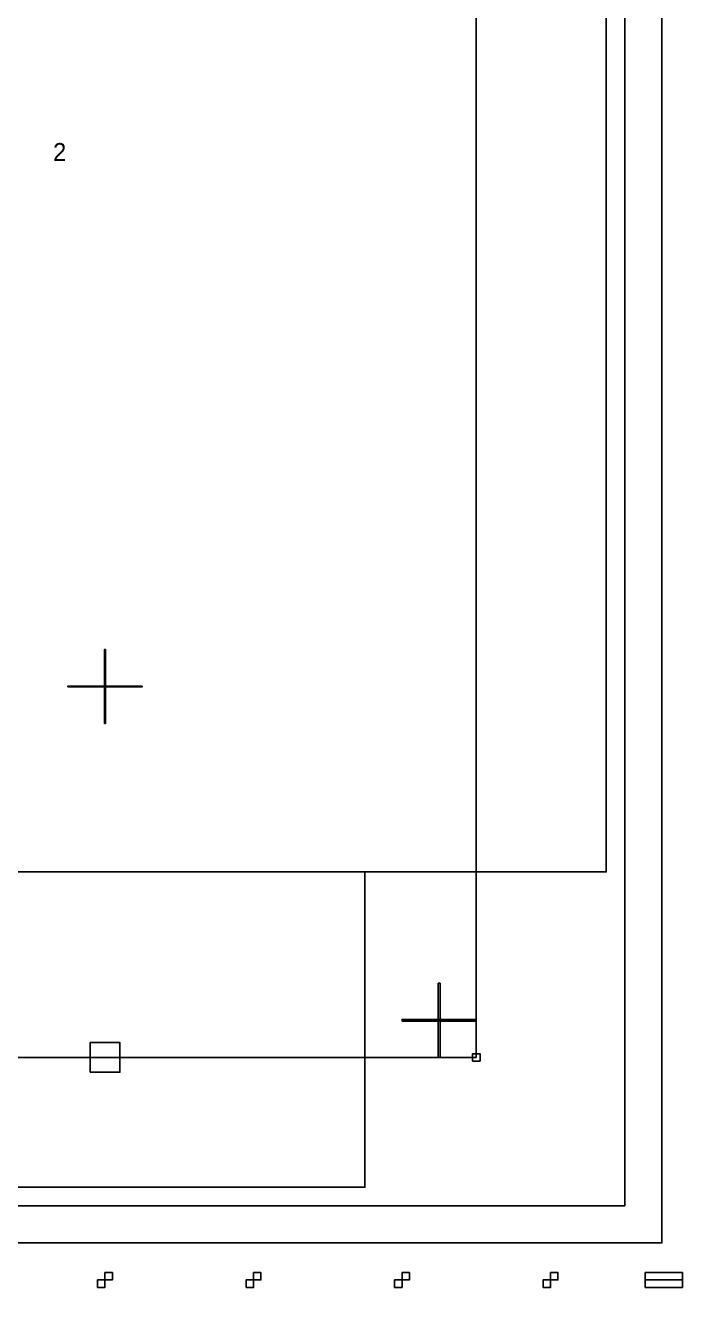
# Model space of a CAD drawing. Extents: x -50000 to 50000, y -50000 to 50000.
# Drawn here: x -16214 to -14450, y 14350 to 17782 of the extents above; entities that cross this region are included whole.
import ezdxf

# ---------------------------------------------------------------- set-up
doc = ezdxf.new("R2010")
doc.units = 0
for name, color, linetype in [('BASEMETAL3', 16, 'CONTINUOUS'), ('FRAME', 14, 'CONTINUOUS'), ('MARKERS', 8, 'CONTINUOUS'), ('XOR', 5, 'CONTINUOUS')]:
    doc.layers.add(name, color=color, linetype=linetype)

# ---------------------------------------------------------------- blocks, each defined once
blk = doc.blocks.new('CHIP_RESONATOR')
at = {"layer": 'BASEMETAL3'}
for points in [[(150, 1000), (150, 6000), (6850, 6000), (6850, 1000)], [(800, 150), (800, 1000), (6200, 1000), (6200, 150)]]:
    blk.add_lwpolyline(points, close=True, dxfattribs=at)
at = {"layer": 'FRAME'}
for points in [[(0, 0), (0, 7000), (7000, 7000), (7000, 0)], [(500, 500), (500, 6500), (6500, 6500), (6500, 500)]]:
    blk.add_lwpolyline(points, close=True, dxfattribs=at)
at = {"layer": 'MARKERS'}
for points in [[(6397.5, 602.5), (6397.5, 700), (6402.5, 700), (6402.5, 602.5)], [(6300, 597.5), (6300, 602.5), (6500, 602.5), (6500, 597.5)], [(6397.5, 500), (6397.5, 597.5), (6402.5, 597.5), (6402.5, 500)]]:
    blk.add_lwpolyline(points, close=True, dxfattribs=at)
at = {"layer": 'XOR'}
blk.add_lwpolyline([(100, 100), (100, 6900), (6900, 6900), (6900, 100)], close=True, dxfattribs=at)
at = {"layer": 'FRAME'}
blk.add_text('2', height=48, dxfattribs=at).set_placement((5360, 2917))
blk = doc.blocks.new('DICINGBORDER')
at = {"layer": 'XOR'}
for points in [[(5580, 7180), (5580, 7200), (5600, 7200), (5600, 7180)], [(5980, 7180), (5980, 7200), (6000, 7200), (6000, 7180)], [(6380, 7180), (6380, 7200), (6400, 7200), (6400, 7180)], [(6780, 7180), (6780, 7200), (6800, 7200), (6800, 7180)], [(7055, 7180), (7055, 7200), (7155, 7200), (7155, 7180)], [(5600, 0), (5600, 20), (5620, 20), (5620, 0)], [(6000, 0), (6000, 20), (6020, 20), (6020, 0)], [(6400, 0), (6400, 20), (6420, 20), (6420, 0)], [(6800, 0), (6800, 20), (6820, 20), (6820, 0)], [(7055, 0), (7055, 20), (7155, 20), (7155, 0)]]:
    blk.add_lwpolyline(points, close=True, dxfattribs=at)

msp = doc.modelspace()

# ---------------------------------------------------------------- linework, layer by layer
at = {"layer": 'FRAME'}
for radius in [50000, 49000]:
    msp.add_circle((0, 0), radius, dxfattribs=at)
at = {"layer": 'MARKERS'}
for points in [[(-16001, 16001), (-16001, 16100), (-15999, 16100), (-15999, 16001)], [(-16100, 15999), (-16100, 16001), (-15900, 16001), (-15900, 15999)], [(-16001, 15900), (-16001, 15999), (-15999, 15999), (-15999, 15900)], [(-16040, 14960), (-16040, 15040), (-15960, 15040), (-15960, 14960)], [(-15010, 14990), (-15010, 15010), (-14990, 15010), (-14990, 14990)]]:
    msp.add_lwpolyline(points, close=True, dxfattribs=at)

# ---------------------------------------------------------------- block references
for name, p in [('DICINGBORDER', (-21600, 14400)), ('CHIP_RESONATOR', (-21500, 14500)), ('DICINGBORDER', (-21600, 7200))]:
    msp.add_blockref(name, p)

doc.saveas('drawing.dxf')
